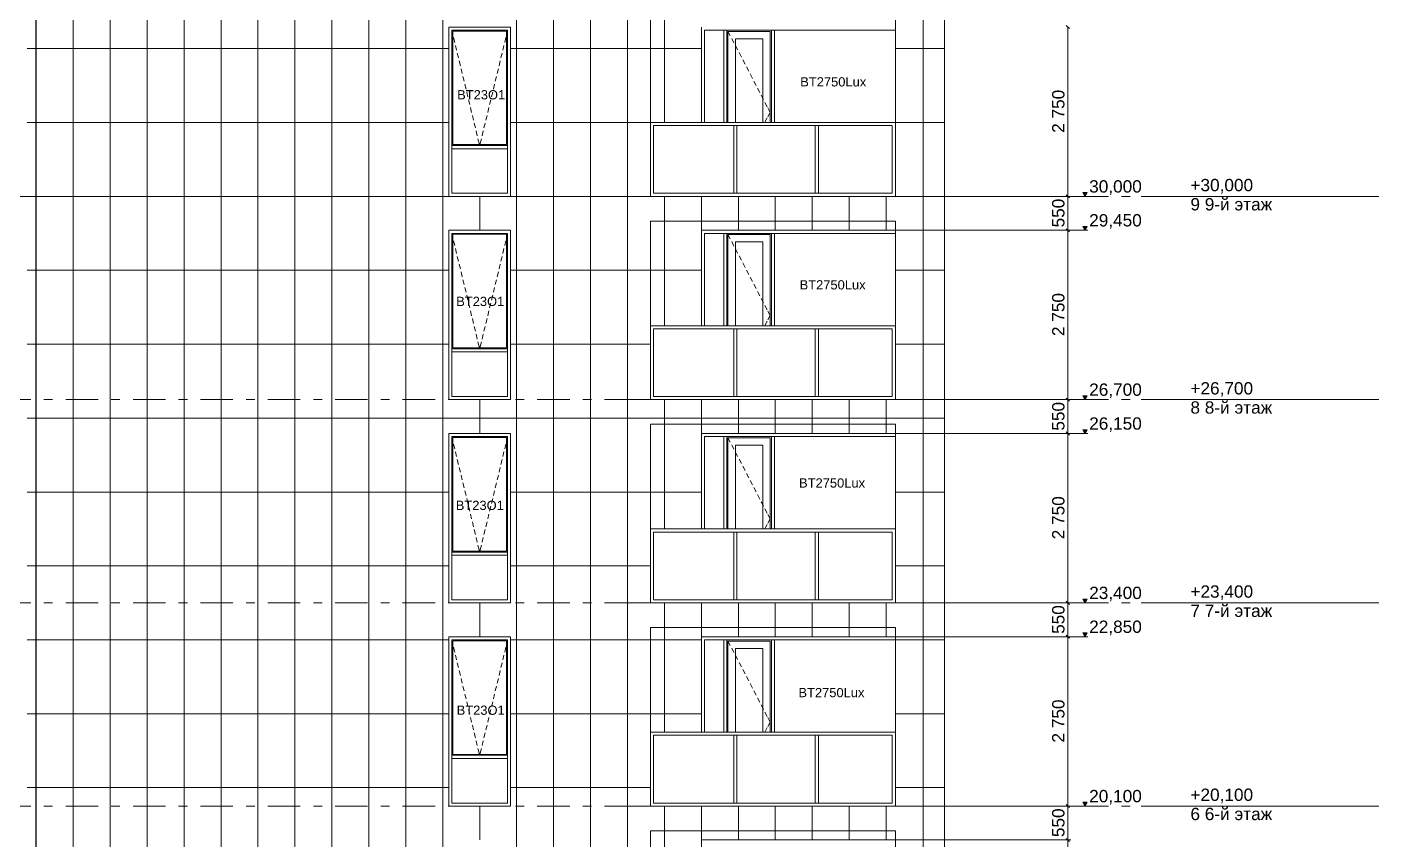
# Model space of a CAD drawing. Header units: millimetres. Extents: x 1499747 to 4230374, y -28481 to 441852.
# Drawn here: x 2737474 to 2759426, y 1567 to 14767 of the extents above; entities that cross this region are included whole.
import ezdxf
from ezdxf.xclip import XClip

# ---------------------------------------------------------------- set-up
doc = ezdxf.new("R2010")
doc.units = ezdxf.units.MM
doc.header["$MEASUREMENT"] = 0
doc.header["$XCLIPFRAME"] = 0
doc.linetypes.add('Штрих-Штриховая', pattern=[1093.611073, 529.166651, -211.666656, 141.111112, -211.666656])
for name, color, linetype, lineweight in [('2  Фасад_26_0_Ном._пера__1_Ном._пера__7', 7, 'Continuous', 18), ('2  Фасад_26_0_Ном._пера__20_Ном._пера__1', 1, 'Continuous', 18), ('2  Фасад_26_Витражные окна_Ном._пера__1_Ном._пера__7', 7, 'Continuous', 18), ('2  Фасад_26_Витражные окна_Ном._пера__20_Ном._пера__1', 1, 'Continuous', 18), ('2  Фасад_26_Витражные окна_Ном._пера__92_Ном._пера__233', 233, 'Continuous', 18), ('2  Фасад_26_Конструктив - Балки_Ном._пера__10_Ном._пера__134', 134, 'Continuous', 18), ('2  Фасад_26_Конструктив - Колонны_Ном._пера__8_Ном._пера__12', 12, 'Continuous', 18), ('2  Фасад_26_Конструктив - Навесные Стены_Ном._пера__1_Ном._пера__7', 7, 'Continuous', 18), ('2  Фасад_26_Конструктив - Навесные Стены_Ном._пера__3_Ном._пера__30', 30, 'Continuous', 18), ('2  Фасад_26_Отделка керамика_Ном._пера__1_Ном._пера__7', 7, 'Continuous', 18), ('2  Фасад_26_Размер - Общий_Ном._пера__1_Ном._пера__7', 7, 'Continuous', 18), ('2  Фасад_26_Сетка кладки_Ном._пера__102_Ном._пера__9', 9, 'Continuous', 18)]:
    doc.layers.add(name, color=color, linetype=linetype, lineweight=lineweight)
doc.layers.add('Чертеж и Рисунок', color=7, linetype='Continuous')
doc.styles.add('СГЕНЕРИР_СТИЛЬ_2', font='arial.ttf')

# ---------------------------------------------------------------- blocks, each defined once
blk = doc.blocks.new('Чертеж_6_26', base_point=(1593971, 9692))
at = {"layer": '2  Фасад_26_Размер - Общий_Ном._пера__1_Ном._пера__7', "linetype": 'Continuous', "true_color": 0xc7c8ca}
for points in [[(1648450, 39692), (1648486, 39754), (1648414, 39754)], [(1648450, 39142), (1648486, 39204), (1648414, 39204)], [(1648450, 36392), (1648486, 36454), (1648414, 36454)], [(1648450, 35842), (1648486, 35904), (1648414, 35904)], [(1648450, 33092), (1648486, 33154), (1648414, 33154)], [(1648450, 32542), (1648486, 32604), (1648414, 32604)], [(1648450, 29792), (1648486, 29854), (1648414, 29854)]]:
    blk.add_hatch(color=9, dxfattribs=at).paths.add_polyline_path(points)
at = {"layer": '2  Фасад_26_0_Ном._пера__1_Ном._пера__7', "color": 9, "linetype": 'Continuous', "true_color": 0xc7c8ca}
for p, q in [((1649362, 39692), (1649462, 39692)), ((1649462, 39692), (1649562, 39692)), ((1649762, 39692), (1649562, 39692)), ((1649762, 39692), (1650162, 39692)), ((1653224, 39692), (1650162, 39692)), ((1649362, 36392), (1649462, 36392)), ((1649462, 36392), (1649562, 36392)), ((1649762, 36392), (1649562, 36392)), ((1649762, 36392), (1650162, 36392)), ((1653224, 36392), (1650162, 36392)), ((1649362, 33092), (1649462, 33092)), ((1649462, 33092), (1649562, 33092)), ((1649762, 33092), (1649562, 33092)), ((1649762, 33092), (1650162, 33092)), ((1653224, 33092), (1650162, 33092)), ((1649362, 29792), (1649462, 29792)), ((1649462, 29792), (1649562, 29792)), ((1649762, 29792), (1649562, 29792)), ((1649762, 29792), (1650162, 29792)), ((1653224, 29792), (1650162, 29792))]:
    blk.add_line(p, q, dxfattribs=at)
at = {"layer": '2  Фасад_26_0_Ном._пера__20_Ном._пера__1', "color": 9, "linetype": 'Штрих-Штриховая', "true_color": 0xc7c8ca}
for p, q in [((1588154, 39692), (1649362, 39692)), ((1588154, 36392), (1649362, 36392)), ((1588154, 33092), (1649362, 33092)), ((1588154, 29792), (1649362, 29792))]:
    blk.add_line(p, q, dxfattribs=at)
at = {"layer": '2  Фасад_26_Витражные окна_Ном._пера__1_Ном._пера__7', "color": 9, "linetype": 'Continuous', "true_color": 0xc7c8ca}
for p, q in [((1638171, 42392), (1638621, 42392)), ((1638171, 42092), (1638171, 42392)), ((1639056, 42377), (1638186, 42377)), ((1638186, 42377), (1638186, 40532)), ((1638621, 42392), (1639071, 42392)), ((1639056, 40532), (1639056, 42377)), ((1639071, 42092), (1639071, 42392)), ((1639121, 42092), (1639121, 42442)), ((1638171, 40692), (1638171, 42092)), ((1639071, 40692), (1639071, 42092)), ((1639121, 40692), (1639121, 42092)), ((1641397, 40892), (1641446, 40892)), ((1641446, 40892), (1642771, 40892)), ((1641446, 40842), (1642746, 40842)), ((1641446, 40842), (1641446, 39742)), ((1642746, 40842), (1642771, 40842)), ((1642746, 39742), (1642746, 40842)), ((1642771, 40892), (1644096, 40892)), ((1642771, 40842), (1642796, 40842)), ((1642796, 40842), (1644071, 40842)), ((1642796, 39742), (1642796, 40842)), ((1644071, 40842), (1644096, 40842)), ((1644071, 39742), (1644071, 40842)), ((1644096, 40892), (1645371, 40892)), ((1644096, 40842), (1644121, 40842)), ((1644121, 39742), (1644121, 40842)), ((1644121, 40842), (1645321, 40842)), ((1645321, 39742), (1645321, 40842)), ((1645371, 39692), (1645371, 40892)), ((1638171, 40517), (1638171, 40692)), ((1639071, 40517), (1639071, 40692)), ((1639121, 40492), (1639121, 40692)), ((1638171, 40492), (1638171, 40517)), ((1638621, 40517), (1638171, 40517)), ((1638171, 40467), (1638171, 40492)), ((1638171, 39742), (1638171, 40467)), ((1638621, 40467), (1638171, 40467)), ((1638186, 40532), (1639056, 40532)), ((1639071, 40517), (1638621, 40517)), ((1639071, 40467), (1638621, 40467)), ((1639071, 40492), (1639071, 40517)), ((1639071, 40467), (1639071, 40492)), ((1639071, 39742), (1639071, 40467)), ((1639121, 39692), (1639121, 40492)), ((1638621, 39742), (1638171, 39742)), ((1639071, 39742), (1638621, 39742)), ((1641446, 39742), (1642746, 39742)), ((1642746, 39742), (1642771, 39742)), ((1642771, 39742), (1642796, 39742)), ((1642796, 39742), (1644071, 39742)), ((1644071, 39742), (1644096, 39742)), ((1644096, 39742), (1644121, 39742)), ((1644121, 39742), (1645321, 39742)), ((1638171, 39092), (1638621, 39092)), ((1638171, 38792), (1638171, 39092)), ((1639056, 39077), (1638186, 39077)), ((1638186, 39077), (1638186, 37232)), ((1638621, 39092), (1639071, 39092)), ((1639056, 37232), (1639056, 39077)), ((1639071, 38792), (1639071, 39092)), ((1639121, 38792), (1639121, 39142)), ((1638171, 37392), (1638171, 38792)), ((1639071, 37392), (1639071, 38792)), ((1639121, 37392), (1639121, 38792)), ((1641397, 37592), (1641446, 37592)), ((1641446, 37592), (1642771, 37592)), ((1641446, 37542), (1642746, 37542)), ((1641446, 37542), (1641446, 36442)), ((1642746, 37542), (1642771, 37542)), ((1642746, 36442), (1642746, 37542)), ((1642771, 37592), (1644096, 37592)), ((1642771, 37542), (1642796, 37542)), ((1642796, 37542), (1644071, 37542)), ((1642796, 36442), (1642796, 37542)), ((1644071, 37542), (1644096, 37542)), ((1644071, 36442), (1644071, 37542)), ((1644096, 37592), (1645371, 37592)), ((1644096, 37542), (1644121, 37542)), ((1644121, 36442), (1644121, 37542)), ((1644121, 37542), (1645321, 37542)), ((1645321, 36442), (1645321, 37542)), ((1645371, 36392), (1645371, 37592)), ((1638171, 37217), (1638171, 37392)), ((1639071, 37217), (1639071, 37392)), ((1639121, 37192), (1639121, 37392)), ((1638171, 37192), (1638171, 37217)), ((1638621, 37217), (1638171, 37217)), ((1638171, 37167), (1638171, 37192)), ((1638171, 36442), (1638171, 37167)), ((1638621, 37167), (1638171, 37167)), ((1638186, 37232), (1639056, 37232)), ((1639071, 37217), (1638621, 37217)), ((1639071, 37167), (1638621, 37167)), ((1639071, 37192), (1639071, 37217)), ((1639071, 37167), (1639071, 37192)), ((1639071, 36442), (1639071, 37167)), ((1639121, 36392), (1639121, 37192)), ((1638621, 36442), (1638171, 36442)), ((1639071, 36442), (1638621, 36442)), ((1641446, 36442), (1642746, 36442)), ((1642746, 36442), (1642771, 36442)), ((1642771, 36442), (1642796, 36442)), ((1642796, 36442), (1644071, 36442)), ((1644071, 36442), (1644096, 36442)), ((1644096, 36442), (1644121, 36442)), ((1644121, 36442), (1645321, 36442)), ((1638171, 35792), (1638621, 35792)), ((1638171, 35492), (1638171, 35792)), ((1638621, 35792), (1639071, 35792)), ((1639071, 35492), (1639071, 35792)), ((1639121, 35492), (1639121, 35842)), ((1639056, 35777), (1638186, 35777)), ((1638186, 35777), (1638186, 33932)), ((1639056, 33932), (1639056, 35777)), ((1638171, 34092), (1638171, 35492)), ((1639071, 34092), (1639071, 35492)), ((1639121, 34092), (1639121, 35492)), ((1641397, 34292), (1641446, 34292)), ((1641446, 34292), (1642771, 34292)), ((1642771, 34292), (1644096, 34292)), ((1644096, 34292), (1645371, 34292)), ((1645371, 33092), (1645371, 34292)), ((1638171, 33917), (1638171, 34092)), ((1639071, 33917), (1639071, 34092)), ((1639121, 33892), (1639121, 34092)), ((1641446, 34242), (1642746, 34242)), ((1641446, 34242), (1641446, 33142)), ((1642746, 34242), (1642771, 34242)), ((1642746, 33142), (1642746, 34242)), ((1642771, 34242), (1642796, 34242)), ((1642796, 34242), (1644071, 34242)), ((1642796, 33142), (1642796, 34242)), ((1644071, 34242), (1644096, 34242)), ((1644071, 33142), (1644071, 34242)), ((1644096, 34242), (1644121, 34242)), ((1644121, 33142), (1644121, 34242)), ((1644121, 34242), (1645321, 34242)), ((1645321, 33142), (1645321, 34242)), ((1638171, 33892), (1638171, 33917)), ((1638621, 33917), (1638171, 33917)), ((1638171, 33867), (1638171, 33892)), ((1638171, 33142), (1638171, 33867)), ((1638621, 33867), (1638171, 33867)), ((1638186, 33932), (1639056, 33932)), ((1639071, 33917), (1638621, 33917)), ((1639071, 33867), (1638621, 33867)), ((1639071, 33892), (1639071, 33917)), ((1639071, 33867), (1639071, 33892)), ((1639071, 33142), (1639071, 33867)), ((1639121, 33092), (1639121, 33892)), ((1638621, 33142), (1638171, 33142)), ((1639071, 33142), (1638621, 33142)), ((1641446, 33142), (1642746, 33142)), ((1642746, 33142), (1642771, 33142)), ((1642771, 33142), (1642796, 33142)), ((1642796, 33142), (1644071, 33142)), ((1644071, 33142), (1644096, 33142)), ((1644096, 33142), (1644121, 33142)), ((1644121, 33142), (1645321, 33142)), ((1638171, 32492), (1638621, 32492)), ((1638171, 32192), (1638171, 32492)), ((1638621, 32492), (1639071, 32492)), ((1639071, 32192), (1639071, 32492)), ((1639121, 32192), (1639121, 32542)), ((1639056, 32477), (1638186, 32477)), ((1638186, 32477), (1638186, 30632)), ((1639056, 30632), (1639056, 32477)), ((1638171, 30792), (1638171, 32192)), ((1639071, 30792), (1639071, 32192)), ((1639121, 30792), (1639121, 32192)), ((1641396, 30992), (1641446, 30992)), ((1641446, 30992), (1642771, 30992)), ((1642771, 30992), (1644096, 30992)), ((1644096, 30992), (1645371, 30992)), ((1645371, 29792), (1645371, 30992)), ((1638171, 30617), (1638171, 30792)), ((1639071, 30617), (1639071, 30792)), ((1639121, 30592), (1639121, 30792)), ((1641446, 30942), (1642746, 30942)), ((1641446, 30942), (1641446, 29842)), ((1642746, 30942), (1642771, 30942)), ((1642746, 29842), (1642746, 30942)), ((1642771, 30942), (1642796, 30942)), ((1642796, 30942), (1644071, 30942)), ((1642796, 29842), (1642796, 30942)), ((1644071, 30942), (1644096, 30942)), ((1644071, 29842), (1644071, 30942)), ((1644096, 30942), (1644121, 30942)), ((1644121, 29842), (1644121, 30942)), ((1644121, 30942), (1645321, 30942)), ((1645321, 29842), (1645321, 30942)), ((1638171, 30592), (1638171, 30617)), ((1638621, 30617), (1638171, 30617)), ((1638171, 30567), (1638171, 30592)), ((1638171, 29842), (1638171, 30567)), ((1638621, 30567), (1638171, 30567)), ((1638186, 30632), (1639056, 30632)), ((1639071, 30617), (1638621, 30617)), ((1639071, 30567), (1638621, 30567)), ((1639071, 30592), (1639071, 30617)), ((1639071, 30567), (1639071, 30592)), ((1639071, 29842), (1639071, 30567)), ((1639121, 29792), (1639121, 30592)), ((1638621, 29842), (1638171, 29842)), ((1639071, 29842), (1638621, 29842)), ((1641446, 29842), (1642746, 29842)), ((1642746, 29842), (1642771, 29842)), ((1642771, 29842), (1642796, 29842)), ((1642796, 29842), (1644071, 29842)), ((1644071, 29842), (1644096, 29842)), ((1644096, 29842), (1644121, 29842)), ((1644121, 29842), (1645321, 29842))]:
    blk.add_line(p, q, dxfattribs=at)
at = {"layer": '2  Фасад_26_Витражные окна_Ном._пера__92_Ном._пера__233', "color": 9, "linetype": 'Continuous', "true_color": 0xc7c8ca}
for p, q in [((1638171, 42376), (1638185, 42319)), ((1639071, 42376), (1639057, 42319)), ((1638197, 42271), (1638216, 42193)), ((1639046, 42271), (1639027, 42193)), ((1638227, 42144), (1638246, 42066)), ((1638258, 42018), (1638277, 41940)), ((1638985, 42018), (1638966, 41940)), ((1639015, 42144), (1638996, 42066)), ((1638288, 41891), (1638307, 41814)), ((1638319, 41765), (1638338, 41687)), ((1638924, 41765), (1638905, 41687)), ((1638954, 41891), (1638935, 41814)), ((1638349, 41639), (1638368, 41561)), ((1638380, 41512), (1638399, 41435)), ((1638863, 41512), (1638844, 41435)), ((1638893, 41639), (1638874, 41561)), ((1638410, 41386), (1638429, 41308)), ((1638832, 41386), (1638813, 41308)), ((1638441, 41260), (1638460, 41182)), ((1638471, 41133), (1638490, 41055)), ((1638771, 41133), (1638752, 41055)), ((1638802, 41260), (1638783, 41182)), ((1638502, 41007), (1638521, 40929)), ((1638532, 40881), (1638551, 40803)), ((1638710, 40881), (1638691, 40803)), ((1638741, 41007), (1638722, 40929)), ((1638563, 40754), (1638582, 40676)), ((1638593, 40628), (1638602, 40590)), ((1638649, 40628), (1638640, 40590)), ((1638680, 40754), (1638661, 40676)), ((1638602, 40590), (1638616, 40532)), ((1638616, 40532), (1638620, 40517)), ((1638626, 40532), (1638622, 40517)), ((1638640, 40590), (1638626, 40532)), ((1638171, 39076), (1638185, 39019)), ((1639071, 39076), (1639057, 39019)), ((1638197, 38971), (1638216, 38893)), ((1639046, 38971), (1639027, 38893)), ((1638227, 38844), (1638246, 38766)), ((1638258, 38718), (1638277, 38640)), ((1638985, 38718), (1638966, 38640)), ((1639015, 38844), (1638996, 38766)), ((1638288, 38591), (1638307, 38514)), ((1638319, 38465), (1638338, 38387)), ((1638924, 38465), (1638905, 38387)), ((1638954, 38591), (1638935, 38514)), ((1638349, 38339), (1638368, 38261)), ((1638380, 38212), (1638399, 38135)), ((1638863, 38212), (1638844, 38135)), ((1638893, 38339), (1638874, 38261)), ((1638410, 38086), (1638429, 38008)), ((1638832, 38086), (1638813, 38008)), ((1638441, 37960), (1638460, 37882)), ((1638471, 37833), (1638490, 37755)), ((1638771, 37833), (1638752, 37755)), ((1638802, 37960), (1638783, 37882)), ((1638502, 37707), (1638521, 37629)), ((1638532, 37581), (1638551, 37503)), ((1638710, 37581), (1638691, 37503)), ((1638741, 37707), (1638722, 37629)), ((1638563, 37454), (1638582, 37376)), ((1638593, 37328), (1638602, 37290)), ((1638649, 37328), (1638640, 37290)), ((1638680, 37454), (1638661, 37376)), ((1638602, 37290), (1638616, 37232)), ((1638616, 37232), (1638620, 37217)), ((1638626, 37232), (1638622, 37217)), ((1638640, 37290), (1638626, 37232)), ((1638171, 35776), (1638185, 35719)), ((1638197, 35671), (1638216, 35593)), ((1639046, 35671), (1639027, 35593)), ((1639071, 35776), (1639057, 35719)), ((1638227, 35544), (1638246, 35466)), ((1638258, 35418), (1638277, 35340)), ((1638985, 35418), (1638966, 35340)), ((1639015, 35544), (1638996, 35466)), ((1638288, 35291), (1638307, 35214)), ((1638319, 35165), (1638338, 35087)), ((1638924, 35165), (1638905, 35087)), ((1638954, 35291), (1638935, 35214)), ((1638349, 35039), (1638368, 34961)), ((1638380, 34912), (1638399, 34835)), ((1638863, 34912), (1638844, 34835)), ((1638893, 35039), (1638874, 34961)), ((1638410, 34786), (1638429, 34708)), ((1638832, 34786), (1638813, 34708)), ((1638441, 34660), (1638460, 34582)), ((1638471, 34533), (1638490, 34455)), ((1638771, 34533), (1638752, 34455)), ((1638802, 34660), (1638783, 34582)), ((1638502, 34407), (1638521, 34329)), ((1638532, 34281), (1638551, 34203)), ((1638710, 34281), (1638691, 34203)), ((1638741, 34407), (1638722, 34329)), ((1638563, 34154), (1638582, 34076)), ((1638593, 34028), (1638602, 33990)), ((1638649, 34028), (1638640, 33990)), ((1638680, 34154), (1638661, 34076)), ((1638602, 33990), (1638616, 33932)), ((1638616, 33932), (1638620, 33917)), ((1638626, 33932), (1638622, 33917)), ((1638640, 33990), (1638626, 33932)), ((1638171, 32476), (1638185, 32419)), ((1638197, 32371), (1638216, 32293)), ((1639046, 32371), (1639027, 32293)), ((1639071, 32476), (1639057, 32419)), ((1638227, 32244), (1638246, 32166)), ((1638258, 32118), (1638277, 32040)), ((1638985, 32118), (1638966, 32040)), ((1639015, 32244), (1638996, 32166)), ((1638288, 31991), (1638307, 31914)), ((1638319, 31865), (1638338, 31787)), ((1638924, 31865), (1638905, 31787)), ((1638954, 31991), (1638935, 31914)), ((1638349, 31739), (1638368, 31661)), ((1638380, 31612), (1638399, 31535)), ((1638863, 31612), (1638844, 31535)), ((1638893, 31739), (1638874, 31661)), ((1638410, 31486), (1638429, 31408)), ((1638832, 31486), (1638813, 31408)), ((1638441, 31360), (1638460, 31282)), ((1638471, 31233), (1638490, 31155)), ((1638771, 31233), (1638752, 31155)), ((1638802, 31360), (1638783, 31282)), ((1638502, 31107), (1638521, 31029)), ((1638532, 30981), (1638551, 30903)), ((1638710, 30981), (1638691, 30903)), ((1638741, 31107), (1638722, 31029)), ((1638563, 30854), (1638582, 30776)), ((1638680, 30854), (1638661, 30776)), ((1638593, 30728), (1638602, 30690)), ((1638602, 30690), (1638616, 30632)), ((1638616, 30632), (1638620, 30617)), ((1638626, 30632), (1638622, 30617)), ((1638640, 30690), (1638626, 30632)), ((1638649, 30728), (1638640, 30690))]:
    blk.add_line(p, q, dxfattribs=at)
at = {"layer": '2  Фасад_26_Конструктив - Балки_Ном._пера__10_Ном._пера__134', "color": 9, "linetype": 'Continuous', "true_color": 0xc7c8ca}
for p, q in [((1645371, 32692), (1641397, 32692)), ((1641397, 29392), (1641396, 29392))]:
    blk.add_line(p, q, dxfattribs=at)
at = {"layer": '2  Фасад_26_Конструктив - Колонны_Ном._пера__8_Ном._пера__12', "color": 9, "linetype": 'Continuous', "true_color": 0xc7c8ca}
for p, q in [((1645371, 40892), (1645371, 42592)), ((1645371, 37592), (1645371, 39292)), ((1645371, 34292), (1645371, 35992)), ((1645371, 30992), (1645371, 32692)), ((1645371, 27692), (1645371, 29392))]:
    blk.add_line(p, q, dxfattribs=at)
at = {"layer": '2  Фасад_26_Конструктив - Навесные Стены_Ном._пера__1_Ном._пера__7', "color": 9, "linetype": 'Continuous', "true_color": 0xc7c8ca}
for p, q in [((1642271, 40892), (1642271, 42392)), ((1642271, 42392), (1642608, 42392)), ((1642583, 40892), (1642583, 42392)), ((1642608, 42392), (1643383, 42392)), ((1642633, 40892), (1642633, 42392)), ((1643338, 42372), (1642653, 42372)), ((1642653, 42372), (1642653, 40892)), ((1643338, 40892), (1643338, 42372)), ((1643358, 40892), (1643358, 42392)), ((1643383, 42392), (1643421, 42392)), ((1643408, 40892), (1643408, 42392)), ((1643421, 42392), (1644621, 42392)), ((1644621, 42392), (1645371, 42392)), ((1642773, 42252), (1643218, 42252)), ((1642773, 40892), (1642773, 42252)), ((1643218, 42252), (1643218, 40892)), ((1642271, 37592), (1642271, 39092)), ((1642271, 39092), (1642583, 39092)), ((1642583, 37592), (1642583, 39092)), ((1642583, 39092), (1642608, 39092)), ((1642608, 39092), (1642633, 39092)), ((1642633, 37592), (1642633, 39092)), ((1642633, 39092), (1643358, 39092)), ((1643358, 37592), (1643358, 39092)), ((1643358, 39092), (1643383, 39092)), ((1643383, 39092), (1643408, 39092)), ((1643408, 37592), (1643408, 39092)), ((1643408, 39092), (1643421, 39092)), ((1643421, 39092), (1644621, 39092)), ((1644621, 39092), (1645371, 39092)), ((1643338, 39072), (1642653, 39072)), ((1642653, 39072), (1642653, 37592)), ((1642773, 38952), (1643218, 38952)), ((1642773, 37592), (1642773, 38952)), ((1643218, 38952), (1643218, 37592)), ((1643338, 37592), (1643338, 39072)), ((1642271, 34292), (1642271, 35792)), ((1642271, 35792), (1642583, 35792)), ((1642583, 34292), (1642583, 35792)), ((1642583, 35792), (1642608, 35792)), ((1642608, 35792), (1642633, 35792)), ((1642633, 34292), (1642633, 35792)), ((1642633, 35792), (1643358, 35792)), ((1643358, 34292), (1643358, 35792)), ((1643358, 35792), (1643383, 35792)), ((1643383, 35792), (1643408, 35792)), ((1643408, 34292), (1643408, 35792)), ((1643408, 35792), (1643421, 35792)), ((1643421, 35792), (1644621, 35792)), ((1644621, 35792), (1645371, 35792)), ((1643338, 35772), (1642653, 35772)), ((1642653, 35772), (1642653, 34292)), ((1642773, 35652), (1643218, 35652)), ((1642773, 34292), (1642773, 35652)), ((1643218, 35652), (1643218, 34292)), ((1643338, 34292), (1643338, 35772)), ((1642271, 30992), (1642271, 32492)), ((1642271, 32492), (1642583, 32492)), ((1642583, 30992), (1642583, 32492)), ((1642583, 32492), (1642608, 32492)), ((1642608, 32492), (1642633, 32492)), ((1642633, 30992), (1642633, 32492)), ((1642633, 32492), (1643358, 32492)), ((1643358, 30992), (1643358, 32492)), ((1643358, 32492), (1643383, 32492)), ((1643383, 32492), (1643408, 32492)), ((1643408, 30992), (1643408, 32492)), ((1643408, 32492), (1643421, 32492)), ((1643421, 32492), (1644621, 32492)), ((1644621, 32492), (1645371, 32492)), ((1643338, 32472), (1642653, 32472)), ((1642653, 32472), (1642653, 30992)), ((1642773, 32352), (1643218, 32352)), ((1642773, 30992), (1642773, 32352)), ((1643218, 32352), (1643218, 30992)), ((1643338, 30992), (1643338, 32472))]:
    blk.add_line(p, q, dxfattribs=at)
at = {"layer": '2  Фасад_26_Конструктив - Навесные Стены_Ном._пера__3_Ном._пера__30', "color": 9, "linetype": 'Continuous', "true_color": 0xc7c8ca}
for p, q in [((1642653, 42372), (1642690, 42301)), ((1642713, 42257), (1642750, 42186)), ((1642773, 42141), (1642810, 42070)), ((1642833, 42026), (1642870, 41955)), ((1642893, 41911), (1642930, 41840)), ((1642953, 41795), (1642990, 41724)), ((1643013, 41680), (1643050, 41609)), ((1643073, 41565), (1643110, 41494)), ((1643133, 41449), (1643170, 41378)), ((1643193, 41334), (1643218, 41288)), ((1643218, 41288), (1643230, 41263)), ((1643253, 41219), (1643290, 41148)), ((1643301, 41128), (1643338, 41057)), ((1643301, 40986), (1643338, 41057)), ((1643253, 40895), (1643290, 40966)), ((1642653, 39072), (1642690, 39001)), ((1642713, 38957), (1642750, 38886)), ((1642773, 38841), (1642810, 38770)), ((1642833, 38726), (1642870, 38655)), ((1642893, 38611), (1642930, 38540)), ((1642953, 38495), (1642990, 38424)), ((1643013, 38380), (1643050, 38309)), ((1643073, 38265), (1643110, 38194)), ((1643133, 38149), (1643170, 38078)), ((1643193, 38034), (1643218, 37988)), ((1643218, 37988), (1643230, 37963)), ((1643253, 37919), (1643290, 37848)), ((1643301, 37828), (1643338, 37757)), ((1643253, 37595), (1643290, 37666)), ((1643301, 37686), (1643338, 37757)), ((1642653, 35772), (1642690, 35701)), ((1642713, 35657), (1642750, 35586)), ((1642773, 35541), (1642810, 35470)), ((1642833, 35426), (1642870, 35355)), ((1642893, 35311), (1642930, 35240)), ((1642953, 35195), (1642990, 35124)), ((1643013, 35080), (1643050, 35009)), ((1643073, 34965), (1643110, 34894)), ((1643133, 34849), (1643170, 34778)), ((1643193, 34734), (1643218, 34688)), ((1643218, 34688), (1643230, 34663)), ((1643253, 34619), (1643290, 34548)), ((1643301, 34528), (1643338, 34457)), ((1643253, 34295), (1643290, 34366)), ((1643301, 34386), (1643338, 34457)), ((1642653, 32472), (1642690, 32401)), ((1642713, 32357), (1642750, 32286)), ((1642773, 32241), (1642810, 32170)), ((1642833, 32126), (1642870, 32055)), ((1642893, 32011), (1642930, 31940)), ((1642953, 31895), (1642990, 31824)), ((1643013, 31780), (1643050, 31709)), ((1643073, 31665), (1643110, 31594)), ((1643133, 31549), (1643170, 31478)), ((1643193, 31434), (1643218, 31388)), ((1643218, 31388), (1643230, 31363)), ((1643253, 31319), (1643290, 31248)), ((1643301, 31228), (1643338, 31157)), ((1643253, 30995), (1643290, 31066)), ((1643301, 31086), (1643338, 31157))]:
    blk.add_line(p, q, dxfattribs=at)
at = {"layer": '2  Фасад_26_Отделка керамика_Ном._пера__1_Ном._пера__7', "color": 9, "linetype": 'Continuous', "true_color": 0xc7c8ca}
for p, q in [((1631416, 19392), (1631416, 53192)), ((1646171, 19392), (1646171, 53192)), ((1641397, 39692), (1641397, 42592)), ((1645372, 42592), (1645372, 39692)), ((1638122, 39692), (1638122, 42442)), ((1638122, 42442), (1639122, 42442)), ((1639122, 42442), (1639122, 39692)), ((1642221, 40892), (1642221, 42442)), ((1639122, 39692), (1638122, 39692)), ((1645372, 39692), (1641397, 39692)), ((1638122, 36392), (1638122, 39142)), ((1638122, 39142), (1639122, 39142)), ((1639122, 39142), (1639122, 36392)), ((1641397, 36392), (1641397, 39292)), ((1641397, 39292), (1645372, 39292)), ((1642221, 37592), (1642221, 39142)), ((1642221, 39142), (1645371, 39142)), ((1645372, 39292), (1645372, 36392)), ((1639122, 36392), (1638122, 36392)), ((1645372, 36392), (1641397, 36392)), ((1638122, 33092), (1638122, 35842)), ((1638122, 35842), (1639122, 35842)), ((1639122, 35842), (1639122, 33092)), ((1641397, 33092), (1641397, 35992)), ((1641397, 35992), (1645372, 35992)), ((1642221, 34292), (1642221, 35842)), ((1642221, 35842), (1645371, 35842)), ((1645372, 35992), (1645372, 33092)), ((1639122, 33092), (1638122, 33092)), ((1645372, 33092), (1641397, 33092)), ((1638122, 29792), (1638122, 32542)), ((1638122, 32542), (1639122, 32542)), ((1639122, 32542), (1639122, 29792)), ((1641396, 29792), (1641396, 32692)), ((1641396, 32692), (1645372, 32692)), ((1642221, 30992), (1642221, 32542)), ((1642221, 32542), (1645371, 32542)), ((1645372, 32692), (1645372, 29792)), ((1639122, 29792), (1638122, 29792)), ((1645372, 29792), (1641396, 29792)), ((1641397, 26492), (1641397, 29392)), ((1641397, 29392), (1645372, 29392)), ((1642221, 27692), (1642221, 29242)), ((1642221, 29242), (1645371, 29242)), ((1645372, 29392), (1645372, 26492))]:
    blk.add_line(p, q, dxfattribs=at)
at = {"layer": '2  Фасад_26_Размер - Общий_Ном._пера__1_Ном._пера__7', "color": 9, "linetype": 'Continuous', "true_color": 0xc7c8ca}
for p, q in [((1648146, 42467), (1648196, 42417)), ((1648146, 42467), (1648196, 42417)), ((1648171, 39692), (1648171, 42442)), ((1648450, 39692), (1648414, 39754)), ((1648414, 39754), (1648486, 39754)), ((1648486, 39754), (1648450, 39692)), ((1648450, 39692), (1641046, 39692)), ((1648218, 39692), (1641046, 39692)), ((1648218, 39692), (1641046, 39692)), ((1648146, 39717), (1648196, 39667)), ((1648146, 39717), (1648196, 39667)), ((1648171, 39142), (1648171, 39692)), ((1648450, 39692), (1648497, 39692)), ((1648450, 39142), (1642521, 39142)), ((1648218, 39142), (1642521, 39142)), ((1648218, 39142), (1642521, 39142)), ((1648146, 39167), (1648196, 39117)), ((1648146, 39167), (1648196, 39117)), ((1648171, 36392), (1648171, 39142)), ((1648450, 39142), (1648414, 39204)), ((1648414, 39204), (1648486, 39204)), ((1648486, 39204), (1648450, 39142)), ((1648450, 39142), (1648497, 39142)), ((1648450, 36392), (1648414, 36454)), ((1648414, 36454), (1648486, 36454)), ((1648486, 36454), (1648450, 36392)), ((1648450, 36392), (1641046, 36392)), ((1648218, 36392), (1641046, 36392)), ((1648218, 36392), (1641046, 36392)), ((1648146, 36417), (1648196, 36367)), ((1648146, 36417), (1648196, 36367)), ((1648171, 35842), (1648171, 36392)), ((1648450, 36392), (1648497, 36392)), ((1648450, 35842), (1642521, 35842)), ((1648218, 35842), (1642521, 35842)), ((1648218, 35842), (1642521, 35842)), ((1648146, 35867), (1648196, 35817)), ((1648146, 35867), (1648196, 35817)), ((1648171, 33092), (1648171, 35842)), ((1648450, 35842), (1648414, 35904)), ((1648414, 35904), (1648486, 35904)), ((1648486, 35904), (1648450, 35842)), ((1648450, 35842), (1648497, 35842)), ((1648450, 33092), (1648414, 33154)), ((1648414, 33154), (1648486, 33154)), ((1648486, 33154), (1648450, 33092)), ((1648450, 33092), (1641046, 33092)), ((1648218, 33092), (1641046, 33092)), ((1648218, 33092), (1641046, 33092)), ((1648146, 33117), (1648196, 33067)), ((1648146, 33117), (1648196, 33067)), ((1648171, 32542), (1648171, 33092)), ((1648450, 33092), (1648497, 33092)), ((1648450, 32542), (1642521, 32542)), ((1648218, 32542), (1642521, 32542)), ((1648218, 32542), (1642521, 32542)), ((1648146, 32567), (1648196, 32517)), ((1648146, 32567), (1648196, 32517)), ((1648171, 29792), (1648171, 32542)), ((1648450, 32542), (1648414, 32604)), ((1648414, 32604), (1648486, 32604)), ((1648486, 32604), (1648450, 32542)), ((1648450, 32542), (1648497, 32542)), ((1648450, 29792), (1641046, 29792)), ((1648218, 29792), (1641046, 29792)), ((1648218, 29792), (1641046, 29792)), ((1648146, 29817), (1648196, 29767)), ((1648146, 29817), (1648196, 29767)), ((1648171, 29242), (1648171, 29792)), ((1648450, 29792), (1648414, 29854)), ((1648414, 29854), (1648486, 29854)), ((1648486, 29854), (1648450, 29792)), ((1648450, 29792), (1648497, 29792)), ((1648218, 29242), (1642521, 29242)), ((1648218, 29242), (1642521, 29242)), ((1648146, 29267), (1648196, 29217)), ((1648146, 29267), (1648196, 29217)), ((1648171, 26492), (1648171, 29242))]:
    blk.add_line(p, q, dxfattribs=at)
at = {"layer": '2  Фасад_26_Сетка кладки_Ном._пера__102_Ном._пера__9', "color": 9, "linetype": 'Continuous', "true_color": 0xc7c8ca, "flags": 128}
for points in [[(1631421, 9692), (1631421, 53192)], [(1632021, 9692), (1632021, 53192)], [(1632621, 9692), (1632621, 53192)], [(1633221, 9692), (1633221, 53192)], [(1633821, 9692), (1633821, 53192)], [(1634421, 9692), (1634421, 53192)], [(1635021, 9692), (1635021, 53192)], [(1635621, 9692), (1635621, 53192)], [(1636221, 9692), (1636221, 53192)], [(1636821, 9692), (1636821, 53192)], [(1637421, 9692), (1637421, 53192)], [(1638021, 9692), (1638021, 53192)], [(1639221, 9692), (1639221, 53192)], [(1639821, 9692), (1639821, 53192)], [(1640421, 9692), (1640421, 53192)], [(1641021, 9692), (1641021, 53192)], [(1645821, 9692), (1645821, 53192)], [(1641621, 40892), (1641621, 42992)], [(1631271, 42092), (1638122, 42092)], [(1639122, 42092), (1642221, 42092)], [(1645372, 42092), (1646172, 42092)], [(1631271, 40892), (1638122, 40892)], [(1639122, 40892), (1642221, 40892)], [(1645372, 40892), (1646172, 40892)], [(1631271, 39692), (1646172, 39692)], [(1638621, 39142), (1638621, 39692)], [(1641621, 37592), (1641621, 39692)], [(1642221, 39142), (1642221, 39692)], [(1642821, 39142), (1642821, 39692)], [(1643421, 39142), (1643421, 39692)], [(1644021, 39142), (1644021, 39692)], [(1644621, 39142), (1644621, 39692)], [(1645221, 39142), (1645221, 39692)], [(1631271, 38492), (1638122, 38492)], [(1639122, 38492), (1642221, 38492)], [(1645372, 38492), (1646172, 38492)], [(1631271, 37292), (1638122, 37292)], [(1639122, 37292), (1641397, 37292)], [(1645372, 37292), (1646172, 37292)], [(1638621, 35842), (1638621, 36392)], [(1641621, 34292), (1641621, 36392)], [(1642221, 35842), (1642221, 36392)], [(1642821, 35842), (1642821, 36392)], [(1643421, 35842), (1643421, 36392)], [(1644021, 35842), (1644021, 36392)], [(1644621, 35842), (1644621, 36392)], [(1645221, 35842), (1645221, 36392)], [(1631271, 36092), (1646172, 36092)], [(1631271, 34892), (1638122, 34892)], [(1639122, 34892), (1642221, 34892)], [(1645372, 34892), (1646172, 34892)], [(1631271, 33692), (1638122, 33692)], [(1639122, 33692), (1641397, 33692)], [(1645372, 33692), (1646172, 33692)], [(1638621, 32542), (1638621, 33092)], [(1641621, 30992), (1641621, 33092)], [(1642221, 32542), (1642221, 33092)], [(1642821, 32542), (1642821, 33092)], [(1643421, 32542), (1643421, 33092)], [(1644021, 32542), (1644021, 33092)], [(1644621, 32542), (1644621, 33092)], [(1645221, 32542), (1645221, 33092)], [(1631271, 32492), (1638122, 32492)], [(1639122, 32492), (1642221, 32492)], [(1645372, 32492), (1646172, 32492)], [(1631271, 31292), (1638122, 31292)], [(1639122, 31292), (1642221, 31292)], [(1645372, 31292), (1646172, 31292)], [(1631271, 30092), (1638122, 30092)], [(1639122, 30092), (1641392, 30092)], [(1645372, 30092), (1646172, 30092)], [(1638621, 29242), (1638621, 29792)], [(1641621, 27692), (1641621, 29792)], [(1642221, 29242), (1642221, 29792)], [(1642821, 29242), (1642821, 29792)], [(1643421, 29242), (1643421, 29792)], [(1644021, 29242), (1644021, 29792)], [(1644621, 29242), (1644621, 29792)], [(1645221, 29242), (1645221, 29792)]]:
    blk.add_lwpolyline(points, dxfattribs=at)
at = {"layer": '2  Фасад_26_0_Ном._пера__1_Ном._пера__7', "color": 9, "linetype": 'Continuous', "true_color": 0xc7c8ca, "char_height": 200, "attachment_point": 1, "style": 'СГЕНЕРИР_СТИЛЬ_2'}
for s, insert, line_spacing_factor in [('\\A1;{\\pql;\\pt0;\\fArial|b0|i0|c204|p0;\\W1.000000;+30,000\\P\\pql;\\pt0;\\fArial|b0|i0|c204|p0;\\W1.000000;9 9-й этаж}', (1650162, 39976), 0.935057), ('\\A1;{\\pql;\\pt0;\\fArial|b0|i0|c204|p0;\\W1.000000;+26,700\\P\\pql;\\pt0;\\fArial|b0|i0|c204|p0;\\W1.000000;8 8-й этаж}', (1650162, 36676), 0.935057), ('\\A1;{\\pql;\\pt0;\\fArial|b0|i0|c204|p0;\\W1.000000;+23,400\\P\\pql;\\pt0;\\fArial|b0|i0|c204|p0;\\W1.000000;7 7-й этаж}', (1650162, 33376), 0.936542), ('\\A1;{\\pql;\\pt0;\\fArial|b0|i0|c204|p0;\\W1.000000;+20,100\\P\\pql;\\pt0;\\fArial|b0|i0|c204|p0;\\W1.000000;6 6-й этаж}', (1650162, 30076), 0.935057)]:
    blk.add_mtext(s, dxfattribs=dict(at, insert=insert, line_spacing_factor=line_spacing_factor))
at = {"layer": '2  Фасад_26_Витражные окна_Ном._пера__20_Ном._пера__1', "color": 9, "linetype": 'Continuous', "true_color": 0xc7c8ca, "char_height": 150, "attachment_point": 4, "style": 'СГЕНЕРИР_СТИЛЬ_2'}
for s, insert in [('\\A1;{\\pql;\\fArial|b0|i0|c204|p0;\\W1.000000;ВТ2750Lux}', (1643826, 41551)), ('\\A1;{\\pql;\\fArial|b0|i0|c204|p0;\\W1.000000;ВТ23О1}', (1638255, 41341)), ('\\A1;{\\pql;\\fArial|b0|i0|c204|p0;\\W1.000000;ВТ2750Lux}', (1643816, 38255)), ('\\A1;{\\pql;\\fArial|b0|i0|c204|p0;\\W1.000000;ВТ23О1}', (1638240, 37986)), ('\\A1;{\\pql;\\fArial|b0|i0|c204|p0;\\W1.000000;ВТ2750Lux}', (1643807, 35038)), ('\\A1;{\\pql;\\fArial|b0|i0|c204|p0;\\W1.000000;ВТ23О1}', (1638233, 34674)), ('\\A1;{\\pql;\\fArial|b0|i0|c204|p0;\\W1.000000;ВТ2750Lux}', (1643797, 31634)), ('\\A1;{\\pql;\\fArial|b0|i0|c204|p0;\\W1.000000;ВТ23О1}', (1638247, 31348))]:
    blk.add_mtext(s, dxfattribs=dict(at, insert=insert))
at = {"layer": '2  Фасад_26_Размер - Общий_Ном._пера__1_Ном._пера__7', "color": 9, "linetype": 'Continuous', "true_color": 0xc7c8ca, "char_height": 200, "attachment_point": 7, "rotation": 90, "style": 'СГЕНЕРИР_СТИЛЬ_2'}
for s, insert in [('\\A1;{\\pql;\\fArial|b0|i0|c204|p0;\\W1.000000;2\xa0750}', (1648119, 40724)), ('\\A1;{\\pql;\\fArial|b0|i0|c204|p0;\\W1.000000;550}', (1648119, 39188)), ('\\A1;{\\pql;\\fArial|b0|i0|c204|p0;\\W1.000000;2\xa0750}', (1648119, 37424)), ('\\A1;{\\pql;\\fArial|b0|i0|c204|p0;\\W1.000000;550}', (1648119, 35888)), ('\\A1;{\\pql;\\fArial|b0|i0|c204|p0;\\W1.000000;2\xa0750}', (1648119, 34124)), ('\\A1;{\\pql;\\fArial|b0|i0|c204|p0;\\W1.000000;550}', (1648119, 32588)), ('\\A1;{\\pql;\\fArial|b0|i0|c204|p0;\\W1.000000;2\xa0750}', (1648119, 30824)), ('\\A1;{\\pql;\\fArial|b0|i0|c204|p0;\\W1.000000;550}', (1648119, 29288))]:
    blk.add_mtext(s, dxfattribs=dict(at, insert=insert))
at = {"layer": '2  Фасад_26_Размер - Общий_Ном._пера__1_Ном._пера__7', "color": 9, "linetype": 'Continuous', "true_color": 0xc7c8ca, "char_height": 200, "attachment_point": 7, "style": 'СГЕНЕРИР_СТИЛЬ_2'}
for s, insert in [('\\A1;{\\pql;\\fArial|b0|i0|c204|p0;\\W1.000000;30,000}', (1648518, 39717)), ('\\A1;{\\pql;\\fArial|b0|i0|c204|p0;\\W1.000000;29,450}', (1648518, 39167)), ('\\A1;{\\pql;\\fArial|b0|i0|c204|p0;\\W1.000000;26,700}', (1648518, 36417)), ('\\A1;{\\pql;\\fArial|b0|i0|c204|p0;\\W1.000000;26,150}', (1648518, 35867)), ('\\A1;{\\pql;\\fArial|b0|i0|c204|p0;\\W1.000000;23,400}', (1648518, 33117)), ('\\A1;{\\pql;\\fArial|b0|i0|c204|p0;\\W1.000000;22,850}', (1648518, 32567)), ('\\A1;{\\pql;\\fArial|b0|i0|c204|p0;\\W1.000000;20,100}', (1648518, 29817))]:
    blk.add_mtext(s, dxfattribs=dict(at, insert=insert))

msp = doc.modelspace()

# ---------------------------------------------------------------- block references
at = {"layer": 'Чертеж и Рисунок', "linetype": 'Continuous'}
ref = msp.add_blockref('Чертеж_6_26', (2700174.08838, -17982.66211), dxfattribs=at)
XClip(ref).set_block_clipping_path([(1584000, -1363.8745008171), (1668000, 58641.949014614)])

doc.saveas('drawing.dxf')
